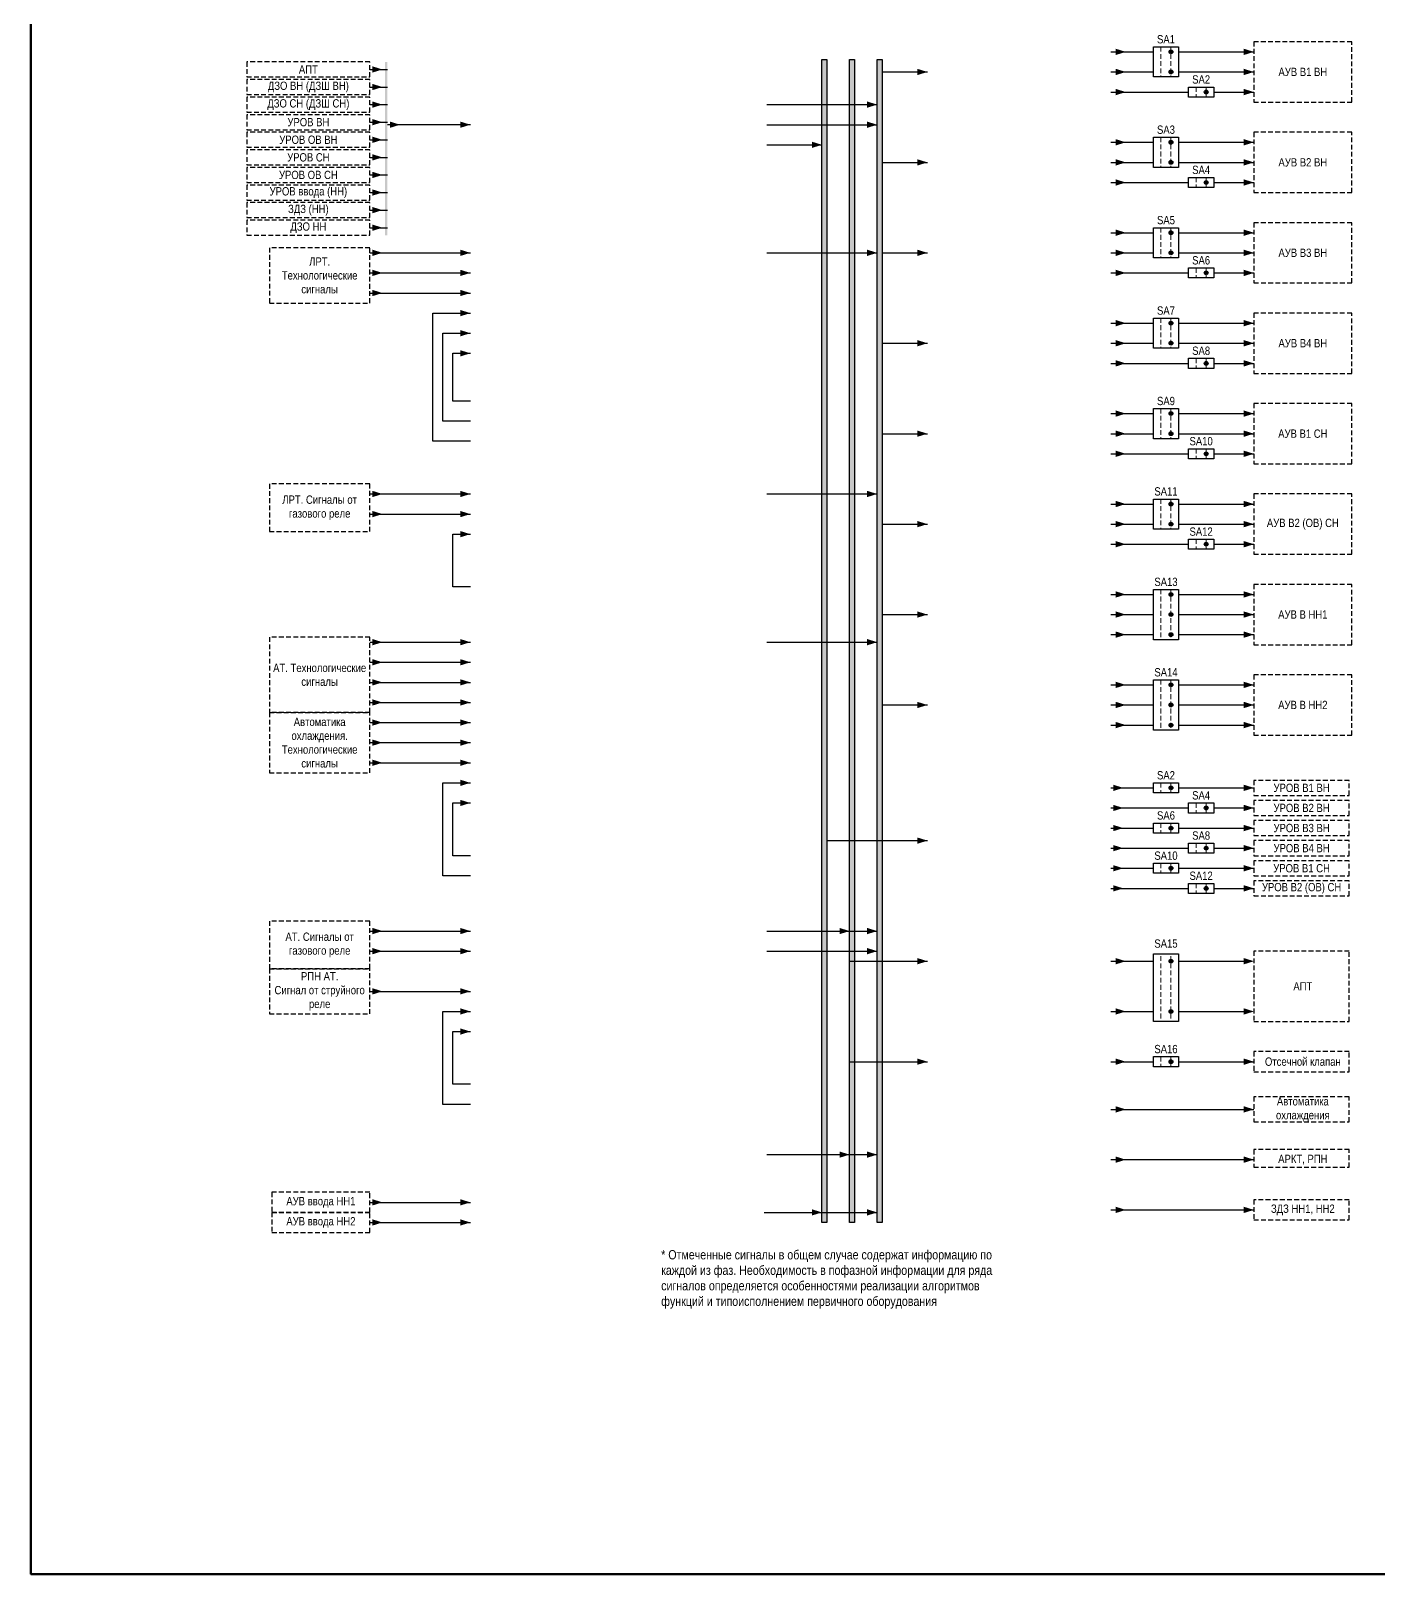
# Model space of a CAD drawing. Header units: millimetres. Extents: x 25558 to 49929, y 1902 to 19390.
# Drawn here: x 28192 to 28728, y 15837 to 16451 of the extents above; entities that cross this region are included whole.
import ezdxf

# ---------------------------------------------------------------- set-up
doc = ezdxf.new("R2010")
doc.units = ezdxf.units.MM
doc.linetypes.add('штриховая2', pattern=[9.525, 6.35, -3.175])
for name, color, linetype, lineweight in [('Основная', 7, 'Continuous', 30), ('Отключение_включение', 1, 'Continuous', 30), ('Тонкая', 7, 'Continuous', 5), ('Цепи внешние', 84, 'Continuous', 30), ('Цепи внутренние', 5, 'Continuous', 30), ('Штриховая', 7, 'штриховая2', 20)]:
    doc.layers.add(name, color=color, linetype=linetype, lineweight=lineweight)
doc.styles.add('Narrow', font='ARIALN.TTF')

msp = doc.modelspace()

# ---------------------------------------------------------------- hatches: boundary and pattern name
h = msp.add_hatch(color=1)
h.dxf.hatch_style = 1
h.paths.add_polyline_path([(28333, 16370), (28334, 16370), (28334, 16439), (28333, 16439)])
at = {"layer": 'Отключение_включение'}
h = msp.add_hatch(color=256, dxfattribs=at)
h.dxf.hatch_style = 1
h.paths.add_polyline_path([(28531, 16440), (28529, 16440), (28529, 15977), (28531, 15977)])
at = {"layer": 'Тонкая', "lineweight": 25, "ltscale": 0.25}
h = msp.add_hatch(color=256, dxfattribs=at)
edge = h.paths.add_edge_path()
edge.add_arc((28646, 16443), 0.75, 0, 360)
h = msp.add_hatch(color=256, dxfattribs=at)
edge = h.paths.add_edge_path()
edge.add_arc((28646, 16435), 0.75, 0, 360)
h = msp.add_hatch(color=256, dxfattribs=at)
edge = h.paths.add_edge_path()
edge.add_arc((28660, 16427), 0.75, 0, 360)
h = msp.add_hatch(color=256, dxfattribs=at)
edge = h.paths.add_edge_path()
edge.add_arc((28646, 16407), 0.75, 0, 360)
h = msp.add_hatch(color=256, dxfattribs=at)
edge = h.paths.add_edge_path()
edge.add_arc((28646, 16399), 0.75, 0, 360)
h = msp.add_hatch(color=256, dxfattribs=at)
edge = h.paths.add_edge_path()
edge.add_arc((28660, 16391), 0.75, 0, 360)
h = msp.add_hatch(color=256, dxfattribs=at)
edge = h.paths.add_edge_path()
edge.add_arc((28646, 16371), 0.75, 0, 360)
h = msp.add_hatch(color=256, dxfattribs=at)
edge = h.paths.add_edge_path()
edge.add_arc((28646, 16363), 0.75, 0, 360)
h = msp.add_hatch(color=256, dxfattribs=at)
edge = h.paths.add_edge_path()
edge.add_arc((28660, 16355), 0.75, 0, 360)
h = msp.add_hatch(color=256, dxfattribs=at)
edge = h.paths.add_edge_path()
edge.add_arc((28646, 16335), 0.75, 0, 360)
h = msp.add_hatch(color=256, dxfattribs=at)
edge = h.paths.add_edge_path()
edge.add_arc((28646, 16327), 0.75, 0, 360)
h = msp.add_hatch(color=256, dxfattribs=at)
edge = h.paths.add_edge_path()
edge.add_arc((28660, 16319), 0.75, 0, 360)
h = msp.add_hatch(color=256, dxfattribs=at)
edge = h.paths.add_edge_path()
edge.add_arc((28646, 16299), 0.75, 0, 360)
h = msp.add_hatch(color=256, dxfattribs=at)
edge = h.paths.add_edge_path()
edge.add_arc((28646, 16291), 0.75, 0, 360)
h = msp.add_hatch(color=256, dxfattribs=at)
edge = h.paths.add_edge_path()
edge.add_arc((28660, 16283), 0.75, 0, 360)
h = msp.add_hatch(color=256, dxfattribs=at)
edge = h.paths.add_edge_path()
edge.add_arc((28646, 16263), 0.75, 0, 360)
h = msp.add_hatch(color=256, dxfattribs=at)
edge = h.paths.add_edge_path()
edge.add_arc((28646, 16255), 0.75, 0, 360)
h = msp.add_hatch(color=256, dxfattribs=at)
edge = h.paths.add_edge_path()
edge.add_arc((28660, 16247), 0.75, 0, 360)
h = msp.add_hatch(color=256, dxfattribs=at)
edge = h.paths.add_edge_path()
edge.add_arc((28646, 16227), 0.75, 0, 360)
h = msp.add_hatch(color=256, dxfattribs=at)
edge = h.paths.add_edge_path()
edge.add_arc((28646, 16219), 0.75, 0, 360)
h = msp.add_hatch(color=256, dxfattribs=at)
edge = h.paths.add_edge_path()
edge.add_arc((28646, 16211), 0.75, 0, 360)
h = msp.add_hatch(color=256, dxfattribs=at)
edge = h.paths.add_edge_path()
edge.add_arc((28646, 16191), 0.75, 0, 360)
h = msp.add_hatch(color=256, dxfattribs=at)
edge = h.paths.add_edge_path()
edge.add_arc((28646, 16183), 0.75, 0, 360)
h = msp.add_hatch(color=256, dxfattribs=at)
edge = h.paths.add_edge_path()
edge.add_arc((28646, 16175), 0.75, 0, 360)
h = msp.add_hatch(color=256, dxfattribs=at)
edge = h.paths.add_edge_path()
edge.add_arc((28646, 16150), 0.75, 0, 360)
h = msp.add_hatch(color=256, dxfattribs=at)
edge = h.paths.add_edge_path()
edge.add_arc((28660, 16142), 0.75, 0, 360)
h = msp.add_hatch(color=256, dxfattribs=at)
edge = h.paths.add_edge_path()
edge.add_arc((28646, 16134), 0.75, 0, 360)
h = msp.add_hatch(color=256, dxfattribs=at)
edge = h.paths.add_edge_path()
edge.add_arc((28660, 16126), 0.75, 0, 360)
h = msp.add_hatch(color=256, dxfattribs=at)
edge = h.paths.add_edge_path()
edge.add_arc((28646, 16118), 0.75, 0, 360)
h = msp.add_hatch(color=256, dxfattribs=at)
edge = h.paths.add_edge_path()
edge.add_arc((28660, 16110), 0.75, 0, 360)
h = msp.add_hatch(color=256, dxfattribs=at)
edge = h.paths.add_edge_path()
edge.add_arc((28646, 16081), 0.75, 0, 360)
h = msp.add_hatch(color=256, dxfattribs=at)
edge = h.paths.add_edge_path()
edge.add_arc((28646, 16061), 0.75, 0, 360)
h = msp.add_hatch(color=256, dxfattribs=at)
edge = h.paths.add_edge_path()
edge.add_arc((28646, 16041), 0.75, 0, 360)
at = {"layer": 'Цепи внутренние', "ltscale": 0.3}
h = msp.add_hatch(color=256, dxfattribs=at)
h.dxf.hatch_style = 1
h.paths.add_polyline_path([(28509, 16440), (28507, 16440), (28507, 15977), (28509, 15977)])
h = msp.add_hatch(color=256, dxfattribs=at)
h.dxf.hatch_style = 1
h.paths.add_polyline_path([(28520, 16440), (28518, 16440), (28518, 15977), (28520, 15977)])

# ---------------------------------------------------------------- linework, layer by layer
at = {"layer": 'Основная'}
for points in [[(28639, 16445), (28649, 16445), (28649, 16433), (28639, 16433)], [(28653, 16429), (28663, 16429), (28663, 16425), (28653, 16425)], [(28639, 16409), (28649, 16409), (28649, 16397), (28639, 16397)], [(28653, 16393), (28663, 16393), (28663, 16389), (28653, 16389)], [(28639, 16373), (28649, 16373), (28649, 16361), (28639, 16361)], [(28653, 16357), (28663, 16357), (28663, 16353), (28653, 16353)], [(28639, 16337), (28649, 16337), (28649, 16325), (28639, 16325)], [(28653, 16321), (28663, 16321), (28663, 16317), (28653, 16317)], [(28639, 16301), (28649, 16301), (28649, 16289), (28639, 16289)], [(28653, 16285), (28663, 16285), (28663, 16281), (28653, 16281)], [(28639, 16265), (28649, 16265), (28649, 16253), (28639, 16253)], [(28653, 16249), (28663, 16249), (28663, 16245), (28653, 16245)], [(28639, 16229), (28649, 16229), (28649, 16209), (28639, 16209)], [(28639, 16193), (28649, 16193), (28649, 16173), (28639, 16173)], [(28639, 16152), (28649, 16152), (28649, 16148), (28639, 16148)], [(28653, 16144), (28663, 16144), (28663, 16140), (28653, 16140)], [(28639, 16136), (28649, 16136), (28649, 16132), (28639, 16132)], [(28653, 16128), (28663, 16128), (28663, 16124), (28653, 16124)], [(28639, 16120), (28649, 16120), (28649, 16116), (28639, 16116)], [(28653, 16112), (28663, 16112), (28663, 16108), (28653, 16108)], [(28639, 16084), (28649, 16084), (28649, 16057), (28639, 16057)], [(28639, 16043), (28649, 16043), (28649, 16039), (28639, 16039)]]:
    msp.add_lwpolyline(points, close=True, dxfattribs=at)
at = {"layer": 'Отключение_включение'}
for p, q in [((28622, 16443), (28639, 16443)), ((28649, 16443), (28679, 16443)), ((28327, 16436), (28334, 16436)), ((28531, 16435), (28549, 16435)), ((28327, 16429), (28334, 16429)), ((28327, 16422), (28334, 16422)), ((28485, 16422), (28529, 16422)), ((28327, 16415), (28334, 16415)), ((28485, 16414), (28529, 16414)), ((28327, 16408), (28334, 16408)), ((28622, 16407), (28639, 16407)), ((28649, 16407), (28679, 16407)), ((28327, 16401), (28334, 16401)), ((28531, 16399), (28549, 16399)), ((28327, 16394), (28334, 16394)), ((28327, 16387), (28334, 16387)), ((28327, 16380), (28334, 16380)), ((28327, 16373), (28334, 16373)), ((28622, 16371), (28639, 16371)), ((28649, 16371), (28679, 16371)), ((28485, 16363), (28529, 16363)), ((28531, 16363), (28549, 16363)), ((28622, 16335), (28639, 16335)), ((28649, 16335), (28679, 16335)), ((28531, 16327), (28549, 16327)), ((28622, 16299), (28639, 16299)), ((28649, 16299), (28679, 16299)), ((28531, 16291), (28549, 16291)), ((28485, 16267), (28529, 16267)), ((28622, 16263), (28639, 16263)), ((28649, 16263), (28679, 16263)), ((28531, 16255), (28549, 16255)), ((28622, 16227), (28639, 16227)), ((28649, 16227), (28679, 16227)), ((28531, 16219), (28549, 16219)), ((28485, 16208), (28529, 16208)), ((28622, 16191), (28639, 16191)), ((28649, 16191), (28679, 16191)), ((28531, 16183), (28549, 16183)), ((28485, 16093), (28529, 16093)), ((28485, 16085), (28529, 16085)), ((28485, 16004), (28529, 16004)), ((28484, 15981), (28529, 15981))]:
    msp.add_line(p, q, dxfattribs=at)
for points in [[(28628, 16443, 0, 2.5, 0), (28624, 16443, 0, 0, 0)], [(28679, 16443, 0, 2.5, 0), (28675, 16443, 0, 0, 0)], [(28332, 16436, 0, 2.5, 0), (28328, 16436, 0, 0, 0)], [(28549, 16435, 0, 2.5, 0), (28545, 16435, 0, 0, 0)], [(28332, 16429, 0, 2.5, 0), (28328, 16429, 0, 0, 0)], [(28332, 16422, 0, 2.5, 0), (28328, 16422, 0, 0, 0)], [(28529, 16422, 0, 2.5, 0), (28525, 16422, 0, 0, 0)], [(28332, 16415, 0, 2.5, 0), (28328, 16415, 0, 0, 0)], [(28339, 16414, 0, 2.5, 0), (28335, 16414, 0, 0, 0)], [(28367, 16414, 0, 2.5, 0), (28363, 16414, 0, 0, 0)], [(28529, 16414, 0, 2.5, 0), (28525, 16414, 0, 0, 0)], [(28332, 16408, 0, 2.5, 0), (28328, 16408, 0, 0, 0)], [(28628, 16407, 0, 2.5, 0), (28624, 16407, 0, 0, 0)], [(28679, 16407, 0, 2.5, 0), (28675, 16407, 0, 0, 0)], [(28332, 16401, 0, 2.5, 0), (28328, 16401, 0, 0, 0)], [(28549, 16399, 0, 2.5, 0), (28545, 16399, 0, 0, 0)], [(28332, 16394, 0, 2.5, 0), (28328, 16394, 0, 0, 0)], [(28332, 16387, 0, 2.5, 0), (28328, 16387, 0, 0, 0)], [(28332, 16380, 0, 2.5, 0), (28328, 16380, 0, 0, 0)], [(28332, 16373, 0, 2.5, 0), (28328, 16373, 0, 0, 0)], [(28628, 16371, 0, 2.5, 0), (28624, 16371, 0, 0, 0)], [(28679, 16371, 0, 2.5, 0), (28675, 16371, 0, 0, 0)], [(28529, 16363, 0, 2.5, 0), (28525, 16363, 0, 0, 0)], [(28549, 16363, 0, 2.5, 0), (28545, 16363, 0, 0, 0)], [(28628, 16335, 0, 2.5, 0), (28624, 16335, 0, 0, 0)], [(28679, 16335, 0, 2.5, 0), (28675, 16335, 0, 0, 0)], [(28549, 16327, 0, 2.5, 0), (28545, 16327, 0, 0, 0)], [(28628, 16299, 0, 2.5, 0), (28624, 16299, 0, 0, 0)], [(28679, 16299, 0, 2.5, 0), (28675, 16299, 0, 0, 0)], [(28549, 16291, 0, 2.5, 0), (28545, 16291, 0, 0, 0)], [(28529, 16267, 0, 2.5, 0), (28525, 16267, 0, 0, 0)], [(28628, 16263, 0, 2.5, 0), (28624, 16263, 0, 0, 0)], [(28679, 16263, 0, 2.5, 0), (28675, 16263, 0, 0, 0)], [(28549, 16255, 0, 2.5, 0), (28545, 16255, 0, 0, 0)], [(28628, 16227, 0, 2.5, 0), (28624, 16227, 0, 0, 0)], [(28679, 16227, 0, 2.5, 0), (28675, 16227, 0, 0, 0)], [(28549, 16219, 0, 2.5, 0), (28545, 16219, 0, 0, 0)], [(28529, 16208, 0, 2.5, 0), (28525, 16208, 0, 0, 0)], [(28628, 16191, 0, 2.5, 0), (28624, 16191, 0, 0, 0)], [(28679, 16191, 0, 2.5, 0), (28675, 16191, 0, 0, 0)], [(28549, 16183, 0, 2.5, 0), (28545, 16183, 0, 0, 0)], [(28518, 16093, 0, 2.5, 0), (28514, 16093, 0, 0, 0)], [(28529, 16093, 0, 2.5, 0), (28525, 16093, 0, 0, 0)], [(28529, 16085, 0, 2.5, 0), (28525, 16085, 0, 0, 0)], [(28518, 16004, 0, 2.5, 0), (28514, 16004, 0, 0, 0)], [(28529, 16004, 0, 2.5, 0), (28525, 16004, 0, 0, 0)], [(28507, 15981, 0, 2.5, 0), (28503, 15981, 0, 0, 0)], [(28529, 15981, 0, 2.5, 0), (28525, 15981, 0, 0, 0)]]:
    msp.add_lwpolyline(points, format="xyseb", dxfattribs=at)
msp.add_lwpolyline([(28529, 16440), (28531, 16440), (28531, 15977), (28529, 15977)], close=True, dxfattribs=at)
msp.add_lwpolyline([(28367, 16414), (28334, 16414)], dxfattribs=at)
at = {"layer": 'Тонкая', "color": 4, "lineweight": 50}
msp.add_lwpolyline([(28786, 15837), (28192, 15837), (28192, 16677), (28786, 16677)], close=True, dxfattribs=at)
at = {"layer": 'Тонкая', "lineweight": 25, "ltscale": 0.25}
for centre in [(28646, 16443), (28646, 16435), (28660, 16427), (28646, 16407), (28646, 16399), (28660, 16391), (28646, 16371), (28646, 16363), (28660, 16355), (28646, 16335), (28646, 16327), (28660, 16319), (28646, 16299), (28646, 16291), (28660, 16283), (28646, 16263), (28646, 16255), (28660, 16247), (28646, 16227), (28646, 16219), (28646, 16211), (28646, 16191), (28646, 16183), (28646, 16175), (28646, 16150), (28660, 16142), (28646, 16134), (28660, 16126), (28646, 16118), (28660, 16110), (28646, 16081), (28646, 16061), (28646, 16041)]:
    msp.add_circle(centre, 0.75, dxfattribs=at)
at = {"layer": 'Цепи внешние', "ltscale": 0.3}
for p, q in [((28622, 16435), (28639, 16435)), ((28649, 16435), (28679, 16435)), ((28622, 16427), (28653, 16427)), ((28663, 16427), (28679, 16427)), ((28622, 16399), (28639, 16399)), ((28649, 16399), (28679, 16399)), ((28622, 16391), (28653, 16391)), ((28663, 16391), (28679, 16391)), ((28327, 16363), (28367, 16363)), ((28622, 16363), (28639, 16363)), ((28649, 16363), (28679, 16363)), ((28327, 16355), (28367, 16355)), ((28622, 16355), (28653, 16355)), ((28663, 16355), (28679, 16355)), ((28327, 16347), (28367, 16347)), ((28622, 16327), (28639, 16327)), ((28649, 16327), (28679, 16327)), ((28622, 16319), (28653, 16319)), ((28663, 16319), (28679, 16319)), ((28622, 16291), (28639, 16291)), ((28649, 16291), (28679, 16291)), ((28622, 16283), (28653, 16283)), ((28663, 16283), (28679, 16283)), ((28327, 16267), (28367, 16267)), ((28327, 16259), (28367, 16259)), ((28622, 16255), (28639, 16255)), ((28649, 16255), (28679, 16255)), ((28622, 16247), (28653, 16247)), ((28663, 16247), (28679, 16247)), ((28622, 16219), (28639, 16219)), ((28649, 16219), (28679, 16219)), ((28327, 16208), (28367, 16208)), ((28622, 16211), (28639, 16211)), ((28649, 16211), (28679, 16211)), ((28327, 16200), (28367, 16200)), ((28327, 16192), (28367, 16192)), ((28327, 16184), (28367, 16184)), ((28622, 16183), (28639, 16183)), ((28649, 16183), (28679, 16183)), ((28327, 16176), (28367, 16176)), ((28622, 16175), (28639, 16175)), ((28649, 16175), (28679, 16175)), ((28327, 16168), (28367, 16168)), ((28327, 16160), (28367, 16160)), ((28327, 16093), (28367, 16093)), ((28327, 16085), (28367, 16085)), ((28327, 16069), (28367, 16069)), ((28327, 15985), (28367, 15985)), ((28327, 15977), (28367, 15977))]:
    msp.add_line(p, q, dxfattribs=at)
at = {"layer": 'Цепи внешние'}
for p, q in [((28622, 16150), (28639, 16150)), ((28649, 16150), (28679, 16150)), ((28622, 16142), (28653, 16142)), ((28663, 16142), (28679, 16142)), ((28622, 16134), (28639, 16134)), ((28649, 16134), (28679, 16134)), ((28622, 16126), (28653, 16126)), ((28663, 16126), (28679, 16126)), ((28622, 16118), (28639, 16118)), ((28649, 16118), (28679, 16118)), ((28622, 16110), (28653, 16110)), ((28663, 16110), (28679, 16110)), ((28622, 16081), (28639, 16081)), ((28649, 16081), (28675, 16081)), ((28622, 16061), (28639, 16061)), ((28649, 16061), (28675, 16061)), ((28622, 16041), (28639, 16041)), ((28649, 16041), (28679, 16041)), ((28622, 16002), (28679, 16002)), ((28622, 15982), (28679, 15982))]:
    msp.add_line(p, q, dxfattribs=at)
at = {"layer": 'Цепи внешние', "linetype": 'штриховая2', "ltscale": 0.3}
for points in [[(28718, 16447), (28679, 16447), (28679, 16423), (28718, 16423)], [(28327, 16439), (28278, 16439), (28278, 16433), (28327, 16433)], [(28327, 16432), (28278, 16432), (28278, 16426), (28327, 16426)], [(28327, 16425), (28278, 16425), (28278, 16419), (28327, 16419)], [(28327, 16418), (28278, 16418), (28278, 16412), (28327, 16412)], [(28327, 16411), (28278, 16411), (28278, 16405), (28327, 16405)], [(28718, 16411), (28679, 16411), (28679, 16387), (28718, 16387)], [(28327, 16404), (28278, 16404), (28278, 16398), (28327, 16398)], [(28327, 16397), (28278, 16397), (28278, 16391), (28327, 16391)], [(28327, 16390), (28278, 16390), (28278, 16384), (28327, 16384)], [(28327, 16383), (28278, 16383), (28278, 16377), (28327, 16377)], [(28327, 16376), (28278, 16376), (28278, 16370), (28327, 16370)], [(28718, 16375), (28679, 16375), (28679, 16351), (28718, 16351)], [(28327, 16365), (28287, 16365), (28287, 16343), (28327, 16343)], [(28718, 16339), (28679, 16339), (28679, 16315), (28718, 16315)], [(28718, 16303), (28679, 16303), (28679, 16279), (28718, 16279)], [(28327, 16271), (28287, 16271), (28287, 16252), (28327, 16252)], [(28718, 16267), (28679, 16267), (28679, 16243), (28718, 16243)], [(28718, 16231), (28679, 16231), (28679, 16207), (28718, 16207)], [(28327, 16210), (28287, 16210), (28287, 16180), (28327, 16180)], [(28718, 16195), (28679, 16195), (28679, 16171), (28718, 16171)], [(28327, 16180), (28287, 16180), (28287, 16156), (28327, 16156)], [(28717, 16153), (28679, 16153), (28679, 16147), (28717, 16147)], [(28717, 16145), (28679, 16145), (28679, 16139), (28717, 16139)], [(28717, 16137), (28679, 16137), (28679, 16131), (28717, 16131)], [(28717, 16129), (28679, 16129), (28679, 16123), (28717, 16123)], [(28717, 16121), (28679, 16121), (28679, 16115), (28717, 16115)], [(28717, 16113), (28679, 16113), (28679, 16107), (28717, 16107)], [(28327, 16097), (28287, 16097), (28287, 16078), (28327, 16078)], [(28717, 16085), (28679, 16085), (28679, 16057), (28717, 16057)], [(28327, 16078), (28287, 16078), (28287, 16060), (28327, 16060)], [(28717, 16045), (28679, 16045), (28679, 16037), (28717, 16037)], [(28717, 16027), (28679, 16027), (28679, 16017), (28717, 16017)], [(28717, 16006), (28679, 16006), (28679, 15999), (28717, 15999)], [(28327, 15989), (28288, 15989), (28288, 15981), (28327, 15981)], [(28717, 15986), (28679, 15986), (28679, 15978), (28717, 15978)], [(28327, 15981), (28288, 15981), (28288, 15973), (28327, 15973)]]:
    msp.add_lwpolyline(points, close=True, dxfattribs=at)
at = {"layer": 'Цепи внешние', "ltscale": 0.3}
for points in [[(28628, 16435, 0, 2.5, 0), (28624, 16435, 0, 0, 0)], [(28679, 16435, 0, 2.5, 0), (28675, 16435, 0, 0, 0)], [(28628, 16427, 0, 2.5, 0), (28624, 16427, 0, 0, 0)], [(28679, 16427, 0, 2.5, 0), (28675, 16427, 0, 0, 0)], [(28628, 16399, 0, 2.5, 0), (28624, 16399, 0, 0, 0)], [(28679, 16399, 0, 2.5, 0), (28675, 16399, 0, 0, 0)], [(28628, 16391, 0, 2.5, 0), (28624, 16391, 0, 0, 0)], [(28679, 16391, 0, 2.5, 0), (28675, 16391, 0, 0, 0)], [(28332, 16363, 0, 2.5, 0), (28328, 16363, 0, 0, 0)], [(28367, 16363, 0, 2.5, 0), (28363, 16363, 0, 0, 0)], [(28628, 16363, 0, 2.5, 0), (28624, 16363, 0, 0, 0)], [(28679, 16363, 0, 2.5, 0), (28675, 16363, 0, 0, 0)], [(28332, 16355, 0, 2.5, 0), (28328, 16355, 0, 0, 0)], [(28367, 16355, 0, 2.5, 0), (28363, 16355, 0, 0, 0)], [(28628, 16355, 0, 2.5, 0), (28624, 16355, 0, 0, 0)], [(28679, 16355, 0, 2.5, 0), (28675, 16355, 0, 0, 0)], [(28332, 16347, 0, 2.5, 0), (28328, 16347, 0, 0, 0)], [(28367, 16347, 0, 2.5, 0), (28363, 16347, 0, 0, 0)], [(28628, 16327, 0, 2.5, 0), (28624, 16327, 0, 0, 0)], [(28679, 16327, 0, 2.5, 0), (28675, 16327, 0, 0, 0)], [(28628, 16319, 0, 2.5, 0), (28624, 16319, 0, 0, 0)], [(28679, 16319, 0, 2.5, 0), (28675, 16319, 0, 0, 0)], [(28628, 16291, 0, 2.5, 0), (28624, 16291, 0, 0, 0)], [(28679, 16291, 0, 2.5, 0), (28675, 16291, 0, 0, 0)], [(28628, 16283, 0, 2.5, 0), (28624, 16283, 0, 0, 0)], [(28679, 16283, 0, 2.5, 0), (28675, 16283, 0, 0, 0)], [(28332, 16267, 0, 2.5, 0), (28328, 16267, 0, 0, 0)], [(28367, 16267, 0, 2.5, 0), (28363, 16267, 0, 0, 0)], [(28332, 16259, 0, 2.5, 0), (28328, 16259, 0, 0, 0)], [(28367, 16259, 0, 2.5, 0), (28363, 16259, 0, 0, 0)], [(28628, 16255, 0, 2.5, 0), (28624, 16255, 0, 0, 0)], [(28679, 16255, 0, 2.5, 0), (28675, 16255, 0, 0, 0)], [(28628, 16247, 0, 2.5, 0), (28624, 16247, 0, 0, 0)], [(28679, 16247, 0, 2.5, 0), (28675, 16247, 0, 0, 0)], [(28628, 16219, 0, 2.5, 0), (28624, 16219, 0, 0, 0)], [(28679, 16219, 0, 2.5, 0), (28675, 16219, 0, 0, 0)], [(28332, 16208, 0, 2.5, 0), (28328, 16208, 0, 0, 0)], [(28367, 16208, 0, 2.5, 0), (28363, 16208, 0, 0, 0)], [(28628, 16211, 0, 2.5, 0), (28624, 16211, 0, 0, 0)], [(28679, 16211, 0, 2.5, 0), (28675, 16211, 0, 0, 0)], [(28332, 16200, 0, 2.5, 0), (28328, 16200, 0, 0, 0)], [(28367, 16200, 0, 2.5, 0), (28363, 16200, 0, 0, 0)], [(28332, 16192, 0, 2.5, 0), (28328, 16192, 0, 0, 0)], [(28367, 16192, 0, 2.5, 0), (28363, 16192, 0, 0, 0)], [(28332, 16184, 0, 2.5, 0), (28328, 16184, 0, 0, 0)], [(28367, 16184, 0, 2.5, 0), (28363, 16184, 0, 0, 0)], [(28628, 16183, 0, 2.5, 0), (28624, 16183, 0, 0, 0)], [(28679, 16183, 0, 2.5, 0), (28675, 16183, 0, 0, 0)], [(28332, 16176, 0, 2.5, 0), (28328, 16176, 0, 0, 0)], [(28367, 16176, 0, 2.5, 0), (28363, 16176, 0, 0, 0)], [(28628, 16175, 0, 2.5, 0), (28624, 16175, 0, 0, 0)], [(28679, 16175, 0, 2.5, 0), (28675, 16175, 0, 0, 0)], [(28332, 16168, 0, 2.5, 0), (28328, 16168, 0, 0, 0)], [(28367, 16168, 0, 2.5, 0), (28363, 16168, 0, 0, 0)], [(28332, 16160, 0, 2.5, 0), (28328, 16160, 0, 0, 0)], [(28367, 16160, 0, 2.5, 0), (28363, 16160, 0, 0, 0)], [(28627, 16150, 0, 2.5, 0), (28623, 16150, 0, 0, 0)], [(28679, 16150, 0, 2.5, 0), (28675, 16150, 0, 0, 0)], [(28627, 16142, 0, 2.5, 0), (28623, 16142, 0, 0, 0)], [(28679, 16142, 0, 2.5, 0), (28675, 16142, 0, 0, 0)], [(28627, 16134, 0, 2.5, 0), (28623, 16134, 0, 0, 0)], [(28679, 16134, 0, 2.5, 0), (28675, 16134, 0, 0, 0)], [(28627, 16126, 0, 2.5, 0), (28623, 16126, 0, 0, 0)], [(28679, 16126, 0, 2.5, 0), (28675, 16126, 0, 0, 0)], [(28627, 16118, 0, 2.5, 0), (28623, 16118, 0, 0, 0)], [(28679, 16118, 0, 2.5, 0), (28675, 16118, 0, 0, 0)], [(28627, 16110, 0, 2.5, 0), (28623, 16110, 0, 0, 0)], [(28679, 16110, 0, 2.5, 0), (28675, 16110, 0, 0, 0)], [(28332, 16093, 0, 2.5, 0), (28328, 16093, 0, 0, 0)], [(28367, 16093, 0, 2.5, 0), (28363, 16093, 0, 0, 0)], [(28332, 16085, 0, 2.5, 0), (28328, 16085, 0, 0, 0)], [(28367, 16085, 0, 2.5, 0), (28363, 16085, 0, 0, 0)], [(28332, 16069, 0, 2.5, 0), (28328, 16069, 0, 0, 0)], [(28367, 16069, 0, 2.5, 0), (28363, 16069, 0, 0, 0)], [(28332, 15985, 0, 2.5, 0), (28328, 15985, 0, 0, 0)], [(28367, 15985, 0, 2.5, 0), (28363, 15985, 0, 0, 0)], [(28332, 15977, 0, 2.5, 0), (28328, 15977, 0, 0, 0)], [(28367, 15977, 0, 2.5, 0), (28363, 15977, 0, 0, 0)]]:
    msp.add_lwpolyline(points, format="xyseb", dxfattribs=at)
at = {"layer": 'Цепи внешние'}
for points in [[(28628, 16081, 0, 2.5, 0), (28624, 16081, 0, 0, 0)], [(28679, 16081, 0, 2.5, 0), (28675, 16081, 0, 0, 0)], [(28628, 16061, 0, 2.5, 0), (28624, 16061, 0, 0, 0)], [(28679, 16061, 0, 2.5, 0), (28675, 16061, 0, 0, 0)], [(28628, 16041, 0, 2.5, 0), (28624, 16041, 0, 0, 0)], [(28679, 16041, 0, 2.5, 0), (28675, 16041, 0, 0, 0)], [(28628, 16022, 0, 2.5, 0), (28624, 16022, 0, 0, 0)], [(28679, 16022, 0, 2.5, 0), (28675, 16022, 0, 0, 0)], [(28628, 16002, 0, 2.5, 0), (28624, 16002, 0, 0, 0)], [(28679, 16002, 0, 2.5, 0), (28675, 16002, 0, 0, 0)], [(28628, 15982, 0, 2.5, 0), (28624, 15982, 0, 0, 0)], [(28679, 15982, 0, 2.5, 0), (28675, 15982, 0, 0, 0)]]:
    msp.add_lwpolyline(points, format="xyseb", dxfattribs=at)
msp.add_lwpolyline([(28622, 16022), (28679, 16022)], dxfattribs=at)
at = {"layer": 'Цепи внутренние', "ltscale": 0.3}
for p, q in [((28485, 16406), (28507, 16406)), ((28352, 16288), (28352, 16339)), ((28352, 16339), (28367, 16339)), ((28356, 16296), (28356, 16331)), ((28356, 16331), (28367, 16331)), ((28360, 16304), (28360, 16323)), ((28360, 16323), (28367, 16323)), ((28367, 16304), (28360, 16304)), ((28367, 16296), (28356, 16296)), ((28367, 16288), (28352, 16288)), ((28360, 16230), (28360, 16251)), ((28360, 16251), (28367, 16251)), ((28367, 16230), (28360, 16230)), ((28356, 16115), (28356, 16152)), ((28356, 16152), (28367, 16152)), ((28360, 16123), (28360, 16144)), ((28360, 16144), (28367, 16144)), ((28509, 16129), (28549, 16129)), ((28367, 16123), (28360, 16123)), ((28367, 16115), (28356, 16115)), ((28518, 16081), (28549, 16081)), ((28356, 16024), (28356, 16061)), ((28356, 16061), (28367, 16061)), ((28360, 16032), (28360, 16053)), ((28360, 16053), (28367, 16053)), ((28518, 16041), (28549, 16041)), ((28367, 16032), (28360, 16032)), ((28367, 16024), (28356, 16024))]:
    msp.add_line(p, q, dxfattribs=at)
for points in [[(28507, 16440), (28509, 16440), (28509, 15977), (28507, 15977)], [(28518, 16440), (28520, 16440), (28520, 15977), (28518, 15977)]]:
    msp.add_lwpolyline(points, close=True, dxfattribs=at)
for points in [[(28507, 16406, 0, 2.5, 0), (28503, 16406, 0, 0, 0)], [(28367, 16339, 0, 2.5, 0), (28363, 16339, 0, 0, 0)], [(28367, 16331, 0, 2.5, 0), (28363, 16331, 0, 0, 0)], [(28367, 16323, 0, 2.5, 0), (28363, 16323, 0, 0, 0)], [(28367, 16251, 0, 2.5, 0), (28363, 16251, 0, 0, 0)], [(28367, 16152, 0, 2.5, 0), (28363, 16152, 0, 0, 0)], [(28367, 16144, 0, 2.5, 0), (28363, 16144, 0, 0, 0)], [(28549, 16129, 0, 2.5, 0), (28545, 16129, 0, 0, 0)], [(28549, 16081, 0, 2.5, 0), (28545, 16081, 0, 0, 0)], [(28367, 16061, 0, 2.5, 0), (28363, 16061, 0, 0, 0)], [(28367, 16053, 0, 2.5, 0), (28363, 16053, 0, 0, 0)], [(28549, 16041, 0, 2.5, 0), (28545, 16041, 0, 0, 0)]]:
    msp.add_lwpolyline(points, format="xyseb", dxfattribs=at)
at = {"layer": 'Штриховая', "ltscale": 0.3}
for p, q in [((28642, 16445), (28642, 16433)), ((28646, 16445), (28646, 16433)), ((28656, 16429), (28656, 16425)), ((28660, 16429), (28660, 16425)), ((28642, 16409), (28642, 16397)), ((28646, 16409), (28646, 16397)), ((28656, 16393), (28656, 16389)), ((28660, 16393), (28660, 16389)), ((28642, 16373), (28642, 16361)), ((28646, 16373), (28646, 16361)), ((28656, 16357), (28656, 16353)), ((28660, 16357), (28660, 16353)), ((28642, 16337), (28642, 16325)), ((28646, 16337), (28646, 16325)), ((28656, 16321), (28656, 16317)), ((28660, 16321), (28660, 16317)), ((28642, 16301), (28642, 16289)), ((28646, 16301), (28646, 16289)), ((28656, 16285), (28656, 16281)), ((28660, 16285), (28660, 16281)), ((28642, 16265), (28642, 16253)), ((28646, 16265), (28646, 16253)), ((28656, 16249), (28656, 16245)), ((28660, 16249), (28660, 16245)), ((28642, 16229), (28642, 16209)), ((28646, 16229), (28646, 16209)), ((28642, 16193), (28642, 16173)), ((28646, 16193), (28646, 16173)), ((28642, 16152), (28642, 16148)), ((28646, 16152), (28646, 16148)), ((28656, 16144), (28656, 16140)), ((28660, 16144), (28660, 16140)), ((28642, 16136), (28642, 16132)), ((28646, 16136), (28646, 16132)), ((28656, 16128), (28656, 16124)), ((28660, 16128), (28660, 16124)), ((28642, 16120), (28642, 16116)), ((28646, 16120), (28646, 16116)), ((28656, 16112), (28656, 16108)), ((28660, 16112), (28660, 16108)), ((28642, 16083), (28642, 16058)), ((28646, 16083), (28646, 16058)), ((28642, 16043), (28642, 16039)), ((28646, 16043), (28646, 16039))]:
    msp.add_line(p, q, dxfattribs=at)

# ---------------------------------------------------------------- texts
at = {"layer": 'Основная', "style": 'Narrow'}
for s, insert, char_height, width, attachment_point in [('SA1', (28644, 16448), 3.3, 8.1148, 5), ('АПТ', (28302.5, 16436), 3.3, 49, 5), ('АУВ В1 ВН', (28698.5, 16435), 3.3, 39, 5), ('ДЗО ВН (ДЗШ ВН)', (28302.5, 16429), 3.3, 49, 5), ('SA2', (28658, 16432), 3.3, 8.8248, 5), ('ДЗО СН (ДЗШ СН)', (28302.5, 16422), 3.3, 49, 5), ('УРОВ ВН', (28302.5, 16415), 3.3, 49, 5), ('УРОВ ОВ ВН', (28302.5, 16408), 3.3, 49, 5), ('SA3', (28644, 16412), 3.3, 39, 5), ('УРОВ СН', (28302.5, 16401), 3.3, 49, 5), ('SA4', (28658, 16396), 3.3, 39, 5), ('АУВ В2 ВН', (28698.5, 16399), 3.3, 39, 5), ('УРОВ ОВ СН', (28302.5, 16394), 3.3, 49, 5), ('УРОВ ввода (НН)', (28302.5, 16387), 3.3, 49, 5), ('ЗДЗ (НН)', (28302.5, 16380), 3.3, 49, 5), ('ДЗО НН', (28302.5, 16373), 3.3, 49, 5), ('SA5', (28644, 16376), 3.3, 8.8977, 5), ('ЛРТ. \\PТехнологические сигналы', (28307, 16354), 3.3, 40, 5), ('SA6', (28658, 16360), 3.3, 8.0123, 5), ('АУВ В3 ВН', (28698.5, 16363), 3.3, 39, 5), ('SA7', (28644, 16340), 3.3, 8.8977, 5), ('SA8', (28658, 16324), 3.3, 8.0123, 5), ('АУВ В4 ВН', (28698.5, 16327), 3.3, 39, 5), ('SA9', (28644, 16304), 3.3, 8.1148, 5), ('SA10', (28658, 16288), 3.3, 8.8248, 5), ('АУВ В1 СН', (28698.5, 16291), 3.3, 39, 5), ('SA11', (28644, 16268), 3.3, 39, 5), ('ЛРТ. Сигналы от газового реле', (28307, 16261.5), 3.3, 40, 5), ('АУВ В2 (ОВ) СН', (28698.5, 16255), 3.3, 39, 5), ('SA12', (28658, 16252), 3.3, 39, 5), ('SA13', (28644, 16232), 3.3, 39, 5), ('АУВ В НН1', (28698.5, 16219), 3.3, 39, 5), ('АТ. Технологические сигналы', (28307, 16195), 3.3, 40, 5), ('SA14', (28644, 16196), 3.3, 39, 5), ('АУВ В НН2', (28698.5, 16183), 3.3, 39, 5), ('Автоматика охлаждения. \\PТехнологические сигналы ', (28307, 16168), 3.3, 40, 5), ('SA2', (28644, 16155), 3.3, 39, 5), ('УРОВ В1 ВН', (28698, 16150), 3.3, 38, 5), ('SA4', (28658, 16147), 3.3, 39, 5), ('SA6', (28644, 16139), 3.3, 39, 5), ('УРОВ В2 ВН', (28698, 16142), 3.3, 38, 5), ('УРОВ В3 ВН', (28698, 16134), 3.3, 38, 5), ('SA8', (28658, 16131), 3.3, 39, 5), ('УРОВ В4 ВН', (28698, 16126), 3.3, 38, 5), ('SA10', (28644, 16123), 3.3, 39, 5), ('SA12', (28658, 16115), 3.3, 39, 5), ('УРОВ В1 СН', (28698, 16118), 3.3, 38, 5), ('УРОВ В2 (ОВ) СН', (28698, 16110), 3.3, 38, 5), ('АТ. Сигналы от газового реле', (28307, 16087.5), 3.3, 40, 5), ('SA15', (28644, 16088), 3.3, 39, 5), ('РПН АТ. \\PСигнал от струйного реле ', (28307, 16069), 3.3, 40, 5), ('АПТ', (28698.5, 16071), 3.3, 39, 5), ('SA16', (28644, 16046), 3.3, 39, 5), ('Отсечной клапан', (28698.5, 16041), 3.3, 39, 5), ('Автоматика охлаждения', (28698.5, 16022), 3.3, 39, 5), ('АРКТ, РПН', (28698.5, 16002), 3.3, 39, 5), ('АУВ ввода {\\C0;НН1}', (28307.5, 15985), 3.3, 39, 5), ('ЗДЗ НН1, НН2', (28698.5, 15982), 3.3, 39, 5), ('АУВ ввода {\\C0;НН2}', (28307.5, 15977), 3.3, 39, 5), ('* Отмеченные сигналы в общем случае содержат информацию по каждой из фаз. Необходимость в пофазной информации для ряда сигналов определяется особенностями реализации алгоритмов функций и типоисполнением первичного оборудования', (28443, 15966), 3.7, 135, 1)]:
    msp.add_mtext(s, dxfattribs=dict(at, insert=insert, char_height=char_height, width=width, attachment_point=attachment_point))

doc.saveas('drawing.dxf')
